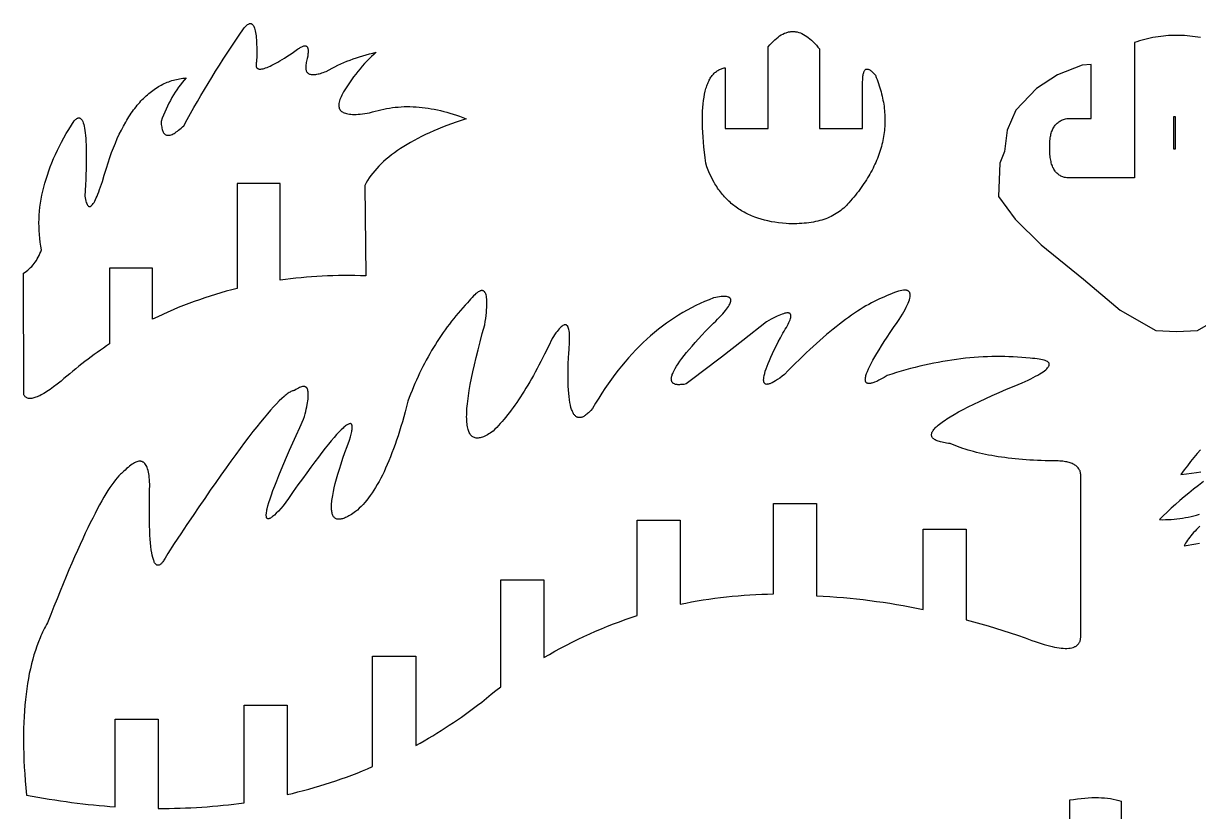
# Model space of a CAD drawing. Extents: x 0.3 to 47.7, y 0.3 to 6.
# Drawn here: x 0.287 to 3.728, y 3.074 to 5.382 of the extents above; entities that cross this region are included whole.
import ezdxf

# ---------------------------------------------------------------- set-up
doc = ezdxf.new("R2010")
doc.units = 0
doc.header["$MEASUREMENT"] = 0
doc.layers.get('0').update_dxf_attribs({"linetype": 'CONTINUOUS'})
doc.layers.add('NUMBERS', color=1, linetype='CONTINUOUS')

msp = doc.modelspace()

# ---------------------------------------------------------------- linework, layer by layer
for points in [[(0.3974, 4.3344), (0.3862, 4.3256), (0.3756, 4.3175), (0.3655, 4.3104), (0.3607, 4.3071), (0.356, 4.304), (0.3515, 4.3012), (0.3472, 4.2986), (0.343, 4.2961), (0.3389, 4.2939), (0.335, 4.2919), (0.3312, 4.2902), (0.3276, 4.2886), (0.3241, 4.2872), (0.3208, 4.2861), (0.3177, 4.2851), (0.3146, 4.2844), (0.3118, 4.2839), (0.309, 4.2836), (0.3064, 4.2835), (0.304, 4.2836), (0.3017, 4.2839), (0.2996, 4.2845), (0.2976, 4.2852), (0.2958, 4.2862), (0.2941, 4.2874), (0.2926, 4.2888), (0.2912, 4.2904), (0.2899, 4.2922), (0.2888, 4.2942), (0.2875, 4.6509), (0.292, 4.6537), (0.2963, 4.6567), (0.3005, 4.6599), (0.3045, 4.6633), (0.3084, 4.6669), (0.312, 4.6707), (0.3156, 4.6747), (0.3189, 4.6788), (0.3221, 4.6832), (0.3251, 4.6877), (0.328, 4.6925), (0.3307, 4.6974), (0.3332, 4.7025), (0.3356, 4.7079), (0.3378, 4.7134), (0.3399, 4.719), (0.3379, 4.7302), (0.3362, 4.7414), (0.3349, 4.7527), (0.3339, 4.764), (0.3332, 4.7753), (0.3329, 4.7867), (0.3328, 4.7981), (0.3331, 4.8095), (0.3337, 4.821), (0.3346, 4.8326), (0.3358, 4.8441), (0.3374, 4.8557), (0.3393, 4.8674), (0.3415, 4.8791), (0.344, 4.8908), (0.3468, 4.9026), (0.35, 4.9144), (0.3535, 4.9263), (0.3573, 4.9382), (0.3614, 4.9502), (0.3658, 4.9621), (0.3706, 4.9742), (0.3757, 4.9862), (0.3811, 4.9983), (0.3868, 5.0105), (0.3929, 5.0227), (0.3992, 5.0349), (0.4059, 5.0472), (0.4129, 5.0595), (0.4202, 5.0719), (0.4279, 5.0843), (0.4358, 5.0967), (0.4387, 5.0998), (0.4401, 5.101), (0.4415, 5.1022), (0.4428, 5.1032), (0.4441, 5.104), (0.4454, 5.1046), (0.4466, 5.1051), (0.4478, 5.1054), (0.449, 5.1056), (0.4502, 5.1056), (0.4513, 5.1055), (0.4524, 5.1051), (0.4534, 5.1047), (0.4545, 5.104), (0.4555, 5.1032), (0.4564, 5.1023), (0.4574, 5.1012), (0.4583, 5.0999), (0.4591, 5.0985), (0.46, 5.0969), (0.4608, 5.0951), (0.4623, 5.0911), (0.4638, 5.0865), (0.465, 5.0812), (0.4662, 5.0753), (0.4672, 5.0687), (0.4682, 5.0615), (0.469, 5.0537), (0.4696, 5.0452), (0.4702, 5.036), (0.4706, 5.0263), (0.4709, 5.0159), (0.4711, 5.0048), (0.4712, 4.9931), (0.4711, 4.9808), (0.4709, 4.9678), (0.4706, 4.9542), (0.4702, 4.9399), (0.4696, 4.925), (0.469, 4.9094), (0.4672, 4.8764), (0.4682, 4.871), (0.4691, 4.8662), (0.4702, 4.8618), (0.4713, 4.858), (0.4725, 4.8547), (0.4737, 4.8519), (0.475, 4.8496), (0.4757, 4.8486), (0.4764, 4.8478), (0.4771, 4.8471), (0.4779, 4.8465), (0.4786, 4.8461), (0.4794, 4.8457), (0.4802, 4.8456), (0.481, 4.8455), (0.4818, 4.8456), (0.4826, 4.8458), (0.4835, 4.8461), (0.4844, 4.8465), (0.4852, 4.8471), (0.4861, 4.8478), (0.488, 4.8496), (0.4899, 4.8519), (0.4919, 4.8548), (0.494, 4.8581), (0.4961, 4.8619), (0.4983, 4.8663), (0.5006, 4.8712), (0.5029, 4.8766), (0.5054, 4.8825), (0.5078, 4.8889), (0.5104, 4.8958), (0.513, 4.9032), (0.5157, 4.9112), (0.5184, 4.9196), (0.5241, 4.9381), (0.5301, 4.9586), (0.5351, 4.9741), (0.5402, 4.9892), (0.5455, 5.0038), (0.5509, 5.018), (0.5565, 5.0316), (0.5622, 5.0448), (0.5681, 5.0576), (0.5742, 5.0698), (0.5803, 5.0816), (0.5867, 5.0929), (0.5899, 5.0984), (0.5932, 5.1037), (0.5964, 5.109), (0.5998, 5.1141), (0.6032, 5.1191), (0.6066, 5.124), (0.61, 5.1288), (0.6135, 5.1334), (0.617, 5.138), (0.6206, 5.1424), (0.6242, 5.1467), (0.6278, 5.1509), (0.6315, 5.155), (0.6352, 5.1589), (0.6389, 5.1627), (0.6427, 5.1664), (0.6466, 5.17), (0.6504, 5.1735), (0.6543, 5.1769), (0.6582, 5.1801), (0.6622, 5.1832), (0.6662, 5.1862), (0.6703, 5.1891), (0.6744, 5.1919), (0.6785, 5.1946), (0.6826, 5.1971), (0.6868, 5.1995), (0.6911, 5.2018), (0.6954, 5.204), (0.6997, 5.2061), (0.704, 5.208), (0.7084, 5.2098), (0.7128, 5.2115), (0.7173, 5.2131), (0.7218, 5.2146), (0.7263, 5.216), (0.7309, 5.2172), (0.7355, 5.2183), (0.7401, 5.2193), (0.7448, 5.2202), (0.7495, 5.221), (0.7543, 5.2216), (0.7591, 5.2222), (0.7639, 5.2226), (0.7581, 5.216), (0.7525, 5.2093), (0.747, 5.2024), (0.7417, 5.1952), (0.7365, 5.1879), (0.7315, 5.1804), (0.7267, 5.1728), (0.722, 5.1649), (0.7175, 5.1568), (0.7132, 5.1485), (0.709, 5.1401), (0.705, 5.1314), (0.7012, 5.1226), (0.6975, 5.1136), (0.694, 5.1044), (0.6906, 5.0949), (0.6908, 5.0904), (0.6911, 5.0862), (0.6915, 5.0822), (0.6921, 5.0785), (0.6927, 5.0751), (0.6935, 5.0719), (0.6944, 5.069), (0.6954, 5.0663), (0.6966, 5.0639), (0.6979, 5.0618), (0.6993, 5.06), (0.7008, 5.0584), (0.7024, 5.0571), (0.7042, 5.056), (0.7061, 5.0552), (0.7081, 5.0547), (0.7102, 5.0545), (0.7125, 5.0545), (0.7149, 5.0548), (0.7174, 5.0553), (0.72, 5.0561), (0.7227, 5.0572), (0.7256, 5.0586), (0.7286, 5.0602), (0.7317, 5.0621), (0.7349, 5.0642), (0.7383, 5.0666), (0.7418, 5.0693), (0.7454, 5.0723), (0.7491, 5.0755), (0.753, 5.079), (0.757, 5.0827), (0.7666, 5.1004), (0.7765, 5.1181), (0.7865, 5.1358), (0.7967, 5.1535), (0.807, 5.1712), (0.8175, 5.1889), (0.8282, 5.2066), (0.839, 5.2243), (0.85, 5.242), (0.8611, 5.2597), (0.8724, 5.2774), (0.8839, 5.2951), (0.8956, 5.3128), (0.9074, 5.3305), (0.9193, 5.3482), (0.9315, 5.3659), (0.9341, 5.3694), (0.9367, 5.3724), (0.9392, 5.375), (0.9416, 5.3772), (0.9439, 5.379), (0.9461, 5.3804), (0.9482, 5.3813), (0.9492, 5.3817), (0.9502, 5.3819), (0.9512, 5.382), (0.9521, 5.382), (0.9531, 5.3819), (0.954, 5.3817), (0.9548, 5.3814), (0.9557, 5.381), (0.9565, 5.3805), (0.9573, 5.3799), (0.9589, 5.3783), (0.9603, 5.3763), (0.9616, 5.374), (0.9629, 5.3712), (0.964, 5.368), (0.9651, 5.3643), (0.9661, 5.3603), (0.9669, 5.3558), (0.9677, 5.3509), (0.9684, 5.3456), (0.9689, 5.3399), (0.9694, 5.3338), (0.9698, 5.3273), (0.9701, 5.3203), (0.9703, 5.3129), (0.9704, 5.3051), (0.9704, 5.2969), (0.9703, 5.2883), (0.9699, 5.2698), (0.9691, 5.2664), (0.9686, 5.2633), (0.9684, 5.2604), (0.9685, 5.2579), (0.9689, 5.2557), (0.9692, 5.2547), (0.9696, 5.2538), (0.97, 5.2529), (0.9706, 5.2521), (0.9712, 5.2514), (0.9718, 5.2508), (0.9726, 5.2502), (0.9734, 5.2497), (0.9743, 5.2493), (0.9753, 5.2489), (0.9774, 5.2485), (0.9798, 5.2483), (0.9826, 5.2484), (0.9856, 5.2488), (0.9889, 5.2495), (0.9926, 5.2505), (0.9965, 5.2518), (1.0007, 5.2534), (1.0052, 5.2553), (1.01, 5.2575), (1.015, 5.26), (1.0204, 5.2627), (1.0261, 5.2658), (1.032, 5.2691), (1.0383, 5.2728), (1.0448, 5.2767), (1.0517, 5.2809), (1.0588, 5.2855), (1.074, 5.2954), (1.0903, 5.3065), (1.0929, 5.3084), (1.0954, 5.31), (1.0978, 5.3115), (1.1, 5.3128), (1.1022, 5.3139), (1.1042, 5.3148), (1.1062, 5.3156), (1.108, 5.3161), (1.1096, 5.3164), (1.1112, 5.3166), (1.1127, 5.3166), (1.114, 5.3163), (1.1152, 5.3159), (1.1163, 5.3153), (1.1173, 5.3145), (1.1182, 5.3135), (1.119, 5.3123), (1.1196, 5.3109), (1.1201, 5.3093), (1.1206, 5.3076), (1.1208, 5.3056), (1.121, 5.3035), (1.1211, 5.3011), (1.121, 5.2986), (1.1209, 5.2959), (1.1206, 5.293), (1.1197, 5.2866), (1.1183, 5.2794), (1.1165, 5.2715), (1.1156, 5.2679), (1.115, 5.2645), (1.1145, 5.2613), (1.1141, 5.2582), (1.114, 5.2554), (1.114, 5.2526), (1.1142, 5.2501), (1.1145, 5.2477), (1.115, 5.2455), (1.1157, 5.2435), (1.1166, 5.2416), (1.1176, 5.2399), (1.1188, 5.2384), (1.1202, 5.237), (1.1217, 5.2358), (1.1234, 5.2348), (1.1253, 5.234), (1.1274, 5.2333), (1.1296, 5.2328), (1.132, 5.2325), (1.1346, 5.2323), (1.1373, 5.2323), (1.1402, 5.2325), (1.1433, 5.2328), (1.1465, 5.2334), (1.15, 5.2341), (1.1536, 5.2349), (1.1573, 5.236), (1.1612, 5.2372), (1.1653, 5.2385), (1.1696, 5.2401), (1.1741, 5.2418), (1.1824, 5.2465), (1.1909, 5.2511), (1.1994, 5.2555), (1.2081, 5.2597), (1.2169, 5.2638), (1.2258, 5.2677), (1.2348, 5.2714), (1.2439, 5.275), (1.2531, 5.2784), (1.2624, 5.2817), (1.2718, 5.2848), (1.2814, 5.2877), (1.291, 5.2905), (1.3008, 5.293), (1.3107, 5.2955), (1.3207, 5.2977), (1.3135, 5.2915), (1.3065, 5.2851), (1.2995, 5.2784), (1.2927, 5.2715), (1.286, 5.2644), (1.2794, 5.2571), (1.2729, 5.2496), (1.2665, 5.2418), (1.2603, 5.2338), (1.2541, 5.2256), (1.2481, 5.2172), (1.2421, 5.2086), (1.2363, 5.1997), (1.2306, 5.1907), (1.2249, 5.1814), (1.2194, 5.1719), (1.2173, 5.1674), (1.2154, 5.1632), (1.2138, 5.1592), (1.2126, 5.1553), (1.2116, 5.1516), (1.2109, 5.1481), (1.2106, 5.1447), (1.2106, 5.1416), (1.2108, 5.1386), (1.2114, 5.1358), (1.2123, 5.1332), (1.2134, 5.1308), (1.2149, 5.1286), (1.2167, 5.1265), (1.2188, 5.1246), (1.2212, 5.1229), (1.2239, 5.1214), (1.2269, 5.1201), (1.2302, 5.1189), (1.2338, 5.1179), (1.2377, 5.1171), (1.2419, 5.1165), (1.2465, 5.1161), (1.2513, 5.1158), (1.2564, 5.1158), (1.2619, 5.1159), (1.2676, 5.1162), (1.2737, 5.1167), (1.28, 5.1173), (1.2867, 5.1182), (1.2936, 5.1192), (1.3009, 5.1204), (1.3091, 5.123), (1.3173, 5.1254), (1.3256, 5.1276), (1.3339, 5.1296), (1.3423, 5.1314), (1.3507, 5.133), (1.3591, 5.1344), (1.3676, 5.1356), (1.3761, 5.1366), (1.3846, 5.1374), (1.3932, 5.138), (1.4019, 5.1384), (1.4106, 5.1385), (1.4193, 5.1385), (1.4281, 5.1382), (1.4369, 5.1378), (1.4457, 5.1372), (1.4546, 5.1363), (1.4635, 5.1353), (1.4725, 5.134), (1.4815, 5.1325), (1.4905, 5.1309), (1.4996, 5.129), (1.5088, 5.1269), (1.5179, 5.1246), (1.5272, 5.1221), (1.5364, 5.1195), (1.5457, 5.1166), (1.555, 5.1135), (1.5644, 5.1102), (1.5738, 5.1067), (1.5833, 5.1029), (1.5688, 5.0981), (1.5546, 5.0932), (1.5407, 5.0882), (1.5272, 5.0831), (1.514, 5.078), (1.5012, 5.0727), (1.4887, 5.0674), (1.4765, 5.062), (1.4647, 5.0565), (1.4532, 5.0509), (1.4421, 5.0453), (1.4313, 5.0395), (1.4209, 5.0337), (1.4107, 5.0278), (1.401, 5.0219), (1.3915, 5.0158), (1.3824, 5.0097), (1.3737, 5.0034), (1.3653, 4.9971), (1.3572, 4.9907), (1.3495, 4.9843), (1.3421, 4.9777), (1.3351, 4.9711), (1.3284, 4.9644), (1.322, 4.9576), (1.316, 4.9507), (1.3103, 4.9438), (1.3049, 4.9367), (1.2999, 4.9296), (1.2953, 4.9224), (1.2909, 4.9151), (1.287, 4.9077), (1.2904, 4.6428), (1.274, 4.6433), (1.2577, 4.6435), (1.2415, 4.6436), (1.2254, 4.6436), (1.2095, 4.6434), (1.1937, 4.643), (1.1779, 4.6425), (1.1623, 4.6418), (1.1467, 4.6409), (1.1312, 4.6399), (1.1158, 4.6387), (1.1004, 4.6373), (1.0851, 4.6357), (1.0698, 4.634), (1.0545, 4.6321), (1.0392, 4.63), (1.0392, 4.9138), (0.9132, 4.9138), (0.9132, 4.606), (0.8973, 4.6019), (0.8814, 4.5976), (0.8655, 4.5931), (0.8496, 4.5884), (0.8338, 4.5835), (0.8181, 4.5784), (0.8024, 4.573), (0.7868, 4.5675), (0.7712, 4.5617), (0.7558, 4.5558), (0.7405, 4.5497), (0.7253, 4.5433), (0.7102, 4.5368), (0.6952, 4.5301), (0.6804, 4.5232), (0.6657, 4.5161), (0.6657, 4.6655), (0.5397, 4.6655), (0.5397, 4.4437), (0.5308, 4.4377), (0.5218, 4.4315), (0.5127, 4.4252), (0.5037, 4.4188), (0.4946, 4.4122), (0.4855, 4.4055), (0.4764, 4.3987), (0.4674, 4.3919), (0.4583, 4.3849), (0.4494, 4.3779), (0.4405, 4.3707), (0.4317, 4.3636), (0.4229, 4.3563), (0.4143, 4.3491), (0.4058, 4.3418)], [(2.6188, 5.3073), (2.6188, 5.0746), (2.7448, 5.0746), (2.7448, 5.2102), (2.745, 5.2179), (2.7454, 5.2248), (2.7457, 5.2279), (2.7462, 5.2308), (2.7466, 5.2335), (2.7472, 5.2359), (2.7478, 5.2382), (2.7485, 5.2402), (2.7493, 5.242), (2.7501, 5.2436), (2.751, 5.245), (2.752, 5.2461), (2.7531, 5.2471), (2.7542, 5.2478), (2.7554, 5.2483), (2.7567, 5.2486), (2.758, 5.2487), (2.7594, 5.2486), (2.7609, 5.2483), (2.7625, 5.2477), (2.7641, 5.2469), (2.7658, 5.246), (2.7676, 5.2448), (2.7695, 5.2433), (2.7714, 5.2417), (2.7734, 5.2399), (2.7755, 5.2378), (2.7776, 5.2355), (2.7821, 5.2303), (2.7846, 5.2242), (2.787, 5.2181), (2.7893, 5.212), (2.7914, 5.2059), (2.7935, 5.1998), (2.7954, 5.1937), (2.7972, 5.1876), (2.7989, 5.1816), (2.8005, 5.1755), (2.8019, 5.1695), (2.8032, 5.1634), (2.8044, 5.1574), (2.8055, 5.1514), (2.8065, 5.1454), (2.8074, 5.1394), (2.8081, 5.1334), (2.8087, 5.1274), (2.8092, 5.1215), (2.8096, 5.1155), (2.8099, 5.1096), (2.81, 5.1036), (2.81, 5.0977), (2.8099, 5.0918), (2.8097, 5.0859), (2.8094, 5.0799), (2.8089, 5.0741), (2.8084, 5.0682), (2.8077, 5.0623), (2.8069, 5.0564), (2.806, 5.0506), (2.8049, 5.0447), (2.8038, 5.0389), (2.8025, 5.0331), (2.8011, 5.0272), (2.7996, 5.0214), (2.798, 5.0156), (2.7962, 5.0098), (2.7944, 5.0041), (2.7924, 4.9983), (2.7903, 4.9925), (2.788, 4.9868), (2.7857, 4.981), (2.7833, 4.9753), (2.7807, 4.9696), (2.778, 4.9639), (2.7752, 4.9582), (2.7722, 4.9525), (2.7692, 4.9468), (2.766, 4.9411), (2.7627, 4.9354), (2.7593, 4.9298), (2.7558, 4.9241), (2.7522, 4.9185), (2.7484, 4.9129), (2.7445, 4.9072), (2.7405, 4.9016), (2.7364, 4.896), (2.7322, 4.8904), (2.7278, 4.8848), (2.7234, 4.8793), (2.7188, 4.8737), (2.7141, 4.8682), (2.7092, 4.8626), (2.7043, 4.8571), (2.7008, 4.8529), (2.6971, 4.8489), (2.6934, 4.8451), (2.6894, 4.8414), (2.6853, 4.8378), (2.6811, 4.8344), (2.6767, 4.8311), (2.6722, 4.828), (2.6676, 4.825), (2.6628, 4.8222), (2.6579, 4.8195), (2.6528, 4.8169), (2.6475, 4.8145), (2.6422, 4.8122), (2.6367, 4.8101), (2.631, 4.8081), (2.6252, 4.8063), (2.6193, 4.8046), (2.6132, 4.803), (2.607, 4.8016), (2.6006, 4.8003), (2.5941, 4.7992), (2.5874, 4.7982), (2.5806, 4.7974), (2.5737, 4.7967), (2.5666, 4.7962), (2.5593, 4.7958), (2.552, 4.7955), (2.5445, 4.7954), (2.5368, 4.7954), (2.529, 4.7956), (2.5211, 4.7959), (2.5098, 4.7968), (2.4988, 4.7981), (2.488, 4.7997), (2.4775, 4.8015), (2.4672, 4.8036), (2.4572, 4.8061), (2.4474, 4.8088), (2.4379, 4.8118), (2.4287, 4.8151), (2.4242, 4.8169), (2.4197, 4.8188), (2.4153, 4.8207), (2.4109, 4.8227), (2.4067, 4.8247), (2.4024, 4.8269), (2.3983, 4.8291), (2.3942, 4.8313), (2.3902, 4.8337), (2.3862, 4.8361), (2.3823, 4.8386), (2.3785, 4.8412), (2.3747, 4.8439), (2.371, 4.8466), (2.3673, 4.8494), (2.3637, 4.8522), (2.3602, 4.8552), (2.3568, 4.8582), (2.3534, 4.8613), (2.35, 4.8645), (2.3468, 4.8677), (2.3435, 4.871), (2.3404, 4.8744), (2.3373, 4.8778), (2.3343, 4.8814), (2.3313, 4.885), (2.3284, 4.8886), (2.3256, 4.8924), (2.3229, 4.8962), (2.3201, 4.9001), (2.3175, 4.9041), (2.3149, 4.9081), (2.3124, 4.9123), (2.31, 4.9164), (2.3052, 4.925), (2.3008, 4.9339), (2.2966, 4.9431), (2.2926, 4.9526), (2.2889, 4.9624), (2.2855, 4.9725), (2.2834, 4.9888), (2.2816, 5.0047), (2.28, 5.0201), (2.2786, 5.035), (2.2775, 5.0494), (2.2767, 5.0633), (2.2761, 5.0767), (2.2758, 5.0896), (2.2757, 5.102), (2.2758, 5.114), (2.2762, 5.1254), (2.2769, 5.1364), (2.2778, 5.1468), (2.2789, 5.1568), (2.2803, 5.1663), (2.282, 5.1753), (2.2839, 5.1838), (2.2849, 5.1878), (2.286, 5.1918), (2.2872, 5.1956), (2.2884, 5.1993), (2.2897, 5.2028), (2.291, 5.2063), (2.2924, 5.2096), (2.2939, 5.2128), (2.2954, 5.2159), (2.297, 5.2189), (2.2987, 5.2217), (2.3004, 5.2244), (2.3022, 5.227), (2.304, 5.2295), (2.3059, 5.2318), (2.3079, 5.234), (2.3099, 5.2361), (2.312, 5.2381), (2.3142, 5.2399), (2.3164, 5.2417), (2.3187, 5.2433), (2.321, 5.2448), (2.3234, 5.2461), (2.3259, 5.2473), (2.3284, 5.2485), (2.331, 5.2495), (2.3337, 5.2503), (2.3364, 5.2511), (2.3391, 5.2517), (2.342, 5.2522), (2.342, 5.0746), (2.468, 5.0746), (2.468, 5.3134), (2.4729, 5.3192), (2.4778, 5.3246), (2.4826, 5.3296), (2.4875, 5.3342), (2.4923, 5.3384), (2.4971, 5.3421), (2.5018, 5.3455), (2.5065, 5.3485), (2.5113, 5.3511), (2.516, 5.3533), (2.5206, 5.3551), (2.523, 5.3559), (2.5253, 5.3565), (2.5276, 5.3571), (2.53, 5.3576), (2.5323, 5.358), (2.5346, 5.3582), (2.5369, 5.3584), (2.5393, 5.3585), (2.5416, 5.3585), (2.5439, 5.3584), (2.5462, 5.3582), (2.5485, 5.3579), (2.5508, 5.3576), (2.5532, 5.3571), (2.5578, 5.3559), (2.5624, 5.3543), (2.567, 5.3523), (2.5717, 5.35), (2.5763, 5.3473), (2.581, 5.3443), (2.5857, 5.3409), (2.5903, 5.3371), (2.595, 5.333), (2.5998, 5.3286), (2.6045, 5.3238), (2.6092, 5.3186), (2.614, 5.3131)], [(0.2962, 3.1221), (0.3128, 3.119), (0.3295, 3.116), (0.3461, 3.1131), (0.3627, 3.1104), (0.3792, 3.1078), (0.3956, 3.1053), (0.412, 3.1029), (0.4283, 3.1007), (0.4446, 3.0986), (0.4608, 3.0967), (0.4769, 3.0948), (0.4928, 3.0931), (0.5088, 3.0916), (0.5246, 3.0901), (0.5403, 3.0888), (0.5558, 3.0876), (0.5559, 3.3446), (0.6818, 3.3446), (0.6818, 3.0828), (0.6978, 3.0828), (0.7138, 3.083), (0.7298, 3.0833), (0.7458, 3.0837), (0.7619, 3.0843), (0.7779, 3.085), (0.7938, 3.0858), (0.8097, 3.0868), (0.8255, 3.0879), (0.8413, 3.0892), (0.857, 3.0906), (0.8726, 3.0921), (0.888, 3.0938), (0.9033, 3.0957), (0.9185, 3.0976), (0.9335, 3.0997), (0.9335, 3.3851), (1.0595, 3.3851), (1.0595, 3.1233), (1.0754, 3.1271), (1.0913, 3.1311), (1.1072, 3.1353), (1.1231, 3.1396), (1.1391, 3.1442), (1.155, 3.1489), (1.1709, 3.1538), (1.1867, 3.1588), (1.2025, 3.164), (1.2182, 3.1694), (1.2338, 3.175), (1.2493, 3.1807), (1.2646, 3.1866), (1.2799, 3.1927), (1.295, 3.1989), (1.3099, 3.2053), (1.3099, 3.529), (1.4359, 3.529), (1.4359, 3.2671), (1.4486, 3.2742), (1.4612, 3.2813), (1.4736, 3.2885), (1.486, 3.2959), (1.4982, 3.3033), (1.5103, 3.3109), (1.5224, 3.3186), (1.5344, 3.3264), (1.5463, 3.3343), (1.5582, 3.3424), (1.5701, 3.3506), (1.5819, 3.359), (1.5937, 3.3676), (1.6056, 3.3763), (1.6174, 3.3852), (1.6293, 3.3943), (1.6435, 3.4061), (1.6572, 3.4173), (1.6709, 3.4282), (1.6851, 3.4392), (1.6851, 3.7528), (1.8111, 3.7528), (1.8111, 3.5248), (1.8274, 3.5342), (1.8438, 3.5435), (1.8605, 3.5525), (1.8773, 3.5613), (1.8942, 3.5699), (1.9113, 3.5783), (1.9284, 3.5864), (1.9456, 3.5943), (1.9629, 3.6019), (1.9803, 3.6093), (1.9976, 3.6165), (2.015, 3.6233), (2.0324, 3.6299), (2.0497, 3.6362), (2.0669, 3.6422), (2.0841, 3.6479), (2.0841, 3.9269), (2.2101, 3.9269), (2.2101, 3.681), (2.2269, 3.6845), (2.2438, 3.6877), (2.2607, 3.6907), (2.2777, 3.6935), (2.2947, 3.696), (2.3118, 3.6984), (2.3289, 3.7005), (2.346, 3.7024), (2.3632, 3.7042), (2.3804, 3.7057), (2.3976, 3.7071), (2.4148, 3.7083), (2.4321, 3.7093), (2.4493, 3.7102), (2.4665, 3.7109), (2.4838, 3.7115), (2.4838, 3.9758), (2.6098, 3.9758), (2.6098, 3.7054), (2.6295, 3.7045), (2.6492, 3.7033), (2.6688, 3.702), (2.6883, 3.7004), (2.7078, 3.6986), (2.7272, 3.6966), (2.7466, 3.6945), (2.766, 3.6921), (2.7854, 3.6895), (2.8048, 3.6867), (2.8242, 3.6837), (2.8437, 3.6806), (2.8631, 3.6772), (2.8826, 3.6737), (2.9022, 3.6699), (2.9218, 3.666), (2.9218, 3.9007), (3.0478, 3.9007), (3.0478, 3.6354), (3.0692, 3.6296), (3.0906, 3.6235), (3.112, 3.6173), (3.1335, 3.6108), (3.1551, 3.6041), (3.1768, 3.5972), (3.1986, 3.5901), (3.2207, 3.5827), (3.2307, 3.5788), (3.2405, 3.5751), (3.2499, 3.5718), (3.259, 3.5686), (3.2678, 3.5658), (3.2762, 3.5632), (3.2844, 3.5609), (3.2922, 3.5588), (3.2997, 3.557), (3.3069, 3.5555), (3.3137, 3.5542), (3.3203, 3.5532), (3.3265, 3.5525), (3.3324, 3.552), (3.338, 3.5518), (3.3432, 3.5518), (3.3482, 3.5521), (3.3528, 3.5527), (3.3571, 3.5535), (3.361, 3.5546), (3.3647, 3.556), (3.3664, 3.5568), (3.368, 3.5576), (3.3696, 3.5585), (3.371, 3.5595), (3.3724, 3.5606), (3.3737, 3.5617), (3.375, 3.5628), (3.3761, 3.5641), (3.3772, 3.5654), (3.3782, 3.5668), (3.3791, 3.5682), (3.3799, 3.5697), (3.3806, 3.5713), (3.3813, 3.5729), (3.3819, 3.5746), (3.3824, 3.5764), (3.3828, 3.5782), (3.3832, 3.5801), (3.3836, 3.5841), (3.3837, 3.5884), (3.3837, 4.0555), (3.3837, 4.0584), (3.3836, 4.0612), (3.3832, 4.0639), (3.3827, 4.0665), (3.3821, 4.069), (3.3813, 4.0714), (3.3803, 4.0737), (3.3791, 4.0759), (3.3778, 4.0781), (3.3764, 4.0801), (3.3747, 4.082), (3.3729, 4.0839), (3.371, 4.0856), (3.3689, 4.0873), (3.3666, 4.0888), (3.3642, 4.0903), (3.3616, 4.0917), (3.3588, 4.0929), (3.3559, 4.0941), (3.3528, 4.0952), (3.3495, 4.0962), (3.3461, 4.0971), (3.3425, 4.0979), (3.3388, 4.0986), (3.3349, 4.0992), (3.3308, 4.0997), (3.3266, 4.1001), (3.3222, 4.1005), (3.3177, 4.1007), (3.313, 4.1008), (3.3081, 4.1009), (3.3031, 4.1008), (3.2912, 4.101), (3.2795, 4.1013), (3.268, 4.1017), (3.2566, 4.1022), (3.2453, 4.1027), (3.2342, 4.1034), (3.2233, 4.1041), (3.2126, 4.1049), (3.2019, 4.1059), (3.1915, 4.1069), (3.1812, 4.108), (3.171, 4.1092), (3.1611, 4.1104), (3.1512, 4.1118), (3.1416, 4.1132), (3.1321, 4.1148), (3.1227, 4.1164), (3.1135, 4.1181), (3.1045, 4.1199), (3.0956, 4.1218), (3.0868, 4.1238), (3.0783, 4.1259), (3.0699, 4.128), (3.0616, 4.1303), (3.0535, 4.1326), (3.0455, 4.1351), (3.0378, 4.1376), (3.0301, 4.1402), (3.0226, 4.1429), (3.0153, 4.1457), (3.0082, 4.1485), (3.0012, 4.1515), (2.9958, 4.1521), (2.9908, 4.1528), (2.986, 4.1536), (2.9814, 4.1544), (2.9772, 4.1554), (2.9732, 4.1563), (2.9695, 4.1574), (2.9661, 4.1585), (2.963, 4.1597), (2.9601, 4.1609), (2.9575, 4.1622), (2.9552, 4.1636), (2.9531, 4.1651), (2.9513, 4.1666), (2.9498, 4.1682), (2.9486, 4.1699), (2.9476, 4.1716), (2.947, 4.1734), (2.9466, 4.1752), (2.9464, 4.1772), (2.9466, 4.1792), (2.947, 4.1813), (2.9477, 4.1834), (2.9487, 4.1856), (2.9499, 4.1879), (2.9514, 4.1902), (2.9532, 4.1926), (2.9553, 4.1951), (2.9576, 4.1976), (2.9602, 4.2003), (2.9631, 4.2029), (2.9663, 4.2057), (2.9697, 4.2085), (2.9734, 4.2114), (2.9774, 4.2144), (2.9817, 4.2174), (2.9862, 4.2205), (2.991, 4.2236), (3.0014, 4.2302), (3.013, 4.237), (3.0256, 4.2441), (3.0393, 4.2514), (3.0542, 4.259), (3.0701, 4.2669), (3.0871, 4.2751), (3.1053, 4.2835), (3.1245, 4.2922), (3.1448, 4.3012), (3.1662, 4.3105), (3.1887, 4.32), (3.2123, 4.3298), (3.2212, 4.3339), (3.2295, 4.3378), (3.2373, 4.3416), (3.2446, 4.3453), (3.2513, 4.3489), (3.2575, 4.3523), (3.2632, 4.3557), (3.2684, 4.3589), (3.273, 4.362), (3.2772, 4.365), (3.2808, 4.3679), (3.2838, 4.3706), (3.2864, 4.3733), (3.2884, 4.3758), (3.2892, 4.377), (3.2899, 4.3782), (3.2904, 4.3794), (3.2909, 4.3805), (3.2912, 4.3816), (3.2913, 4.3827), (3.2913, 4.3838), (3.2912, 4.3848), (3.291, 4.3858), (3.2906, 4.3867), (3.2901, 4.3877), (3.2895, 4.3886), (3.2887, 4.3894), (3.2878, 4.3903), (3.2868, 4.3911), (3.2857, 4.3919), (3.283, 4.3934), (3.2797, 4.3947), (3.276, 4.396), (3.2717, 4.3971), (3.2669, 4.3981), (3.2616, 4.399), (3.2557, 4.3998), (3.2493, 4.4005), (3.2424, 4.4011), (3.235, 4.4015), (3.2228, 4.4028), (3.2105, 4.4039), (3.1981, 4.4048), (3.1857, 4.4055), (3.1733, 4.406), (3.1607, 4.4064), (3.1482, 4.4066), (3.1355, 4.4065), (3.1229, 4.4063), (3.1101, 4.406), (3.0973, 4.4054), (3.0845, 4.4046), (3.0716, 4.4037), (3.0586, 4.4026), (3.0456, 4.4013), (3.0326, 4.3998), (3.0195, 4.3981), (3.0063, 4.3962), (2.9931, 4.3942), (2.9798, 4.392), (2.9664, 4.3895), (2.9531, 4.3869), (2.9396, 4.3842), (2.9261, 4.3812), (2.9126, 4.378), (2.899, 4.3747), (2.8853, 4.3712), (2.8716, 4.3675), (2.8578, 4.3636), (2.844, 4.3595), (2.8301, 4.3552), (2.8162, 4.3508), (2.8077, 4.3456), (2.7998, 4.3411), (2.7926, 4.3372), (2.7859, 4.3339), (2.7799, 4.3313), (2.7771, 4.3303), (2.7744, 4.3294), (2.7719, 4.3286), (2.7696, 4.3281), (2.7674, 4.3277), (2.7653, 4.3274), (2.7635, 4.3273), (2.7617, 4.3274), (2.7601, 4.3277), (2.7587, 4.3281), (2.7574, 4.3286), (2.7563, 4.3294), (2.7553, 4.3302), (2.7545, 4.3313), (2.7538, 4.3325), (2.7533, 4.3339), (2.7529, 4.3354), (2.7527, 4.3371), (2.7526, 4.339), (2.7527, 4.341), (2.753, 4.3432), (2.7533, 4.3456), (2.7539, 4.3481), (2.7546, 4.3507), (2.7554, 4.3536), (2.7564, 4.3566), (2.7589, 4.3631), (2.7619, 4.3702), (2.7656, 4.378), (2.7698, 4.3864), (2.7747, 4.3955), (2.7802, 4.4052), (2.7863, 4.4156), (2.793, 4.4266), (2.8003, 4.4383), (2.8082, 4.4506), (2.8167, 4.4636), (2.8258, 4.4772), (2.8355, 4.4915), (2.8458, 4.5064), (2.8514, 4.5148), (2.8564, 4.5228), (2.8611, 4.5304), (2.8653, 4.5376), (2.8691, 4.5444), (2.8725, 4.5509), (2.8754, 4.5569), (2.8779, 4.5626), (2.88, 4.5678), (2.8816, 4.5727), (2.8829, 4.5772), (2.8836, 4.5813), (2.8839, 4.5832), (2.884, 4.585), (2.884, 4.5867), (2.8839, 4.5883), (2.8837, 4.5899), (2.8834, 4.5913), (2.883, 4.5926), (2.8825, 4.5938), (2.8819, 4.595), (2.8811, 4.596), (2.8803, 4.5969), (2.8793, 4.5977), (2.8783, 4.5985), (2.8771, 4.5991), (2.8759, 4.5997), (2.8745, 4.6001), (2.873, 4.6005), (2.8714, 4.6007), (2.8697, 4.6009), (2.8679, 4.6009), (2.866, 4.6009), (2.864, 4.6007), (2.8596, 4.6002), (2.8548, 4.5992), (2.8496, 4.5979), (2.8439, 4.5961), (2.8378, 4.594), (2.8313, 4.5915), (2.8244, 4.5886), (2.817, 4.5853), (2.8092, 4.5816), (2.8017, 4.5785), (2.7941, 4.5752), (2.7865, 4.5716), (2.7787, 4.5677), (2.7707, 4.5636), (2.7627, 4.5592), (2.7546, 4.5546), (2.7464, 4.5497), (2.738, 4.5445), (2.7296, 4.5391), (2.721, 4.5334), (2.7123, 4.5275), (2.7036, 4.5213), (2.6947, 4.5149), (2.6857, 4.5081), (2.6766, 4.5012), (2.6673, 4.4939), (2.658, 4.4864), (2.6486, 4.4787), (2.639, 4.4707), (2.6294, 4.4624), (2.6196, 4.4539), (2.6098, 4.4451), (2.5998, 4.436), (2.5897, 4.4267), (2.5795, 4.4172), (2.5692, 4.4073), (2.5588, 4.3973), (2.5482, 4.3869), (2.5376, 4.3763), (2.5269, 4.3654), (2.516, 4.3543), (2.5088, 4.3487), (2.502, 4.3436), (2.4956, 4.3392), (2.4898, 4.3354), (2.4844, 4.3321), (2.4794, 4.3295), (2.4771, 4.3284), (2.4749, 4.3275), (2.4728, 4.3267), (2.4708, 4.3261), (2.469, 4.3256), (2.4673, 4.3253), (2.4656, 4.3252), (2.4641, 4.3251), (2.4627, 4.3253), (2.4614, 4.3256), (2.4603, 4.326), (2.4592, 4.3266), (2.4583, 4.3274), (2.4575, 4.3282), (2.4568, 4.3293), (2.4562, 4.3305), (2.4557, 4.3319), (2.4553, 4.3334), (2.4551, 4.335), (2.4549, 4.3368), (2.4549, 4.3388), (2.455, 4.3409), (2.4552, 4.3432), (2.4555, 4.3456), (2.4565, 4.3509), (2.4579, 4.3568), (2.4598, 4.3633), (2.4622, 4.3704), (2.465, 4.3781), (2.4682, 4.3864), (2.4719, 4.3954), (2.4761, 4.4049), (2.4808, 4.4151), (2.4858, 4.4258), (2.4914, 4.4372), (2.4974, 4.4492), (2.5039, 4.4617), (2.5108, 4.4749), (2.5147, 4.481), (2.5183, 4.4866), (2.5215, 4.492), (2.5243, 4.4971), (2.5269, 4.5018), (2.5291, 4.5062), (2.5309, 4.5103), (2.5324, 4.5141), (2.5335, 4.5175), (2.5343, 4.5206), (2.5347, 4.5234), (2.5348, 4.5259), (2.5347, 4.527), (2.5346, 4.5281), (2.5343, 4.529), (2.534, 4.5299), (2.5335, 4.5307), (2.533, 4.5314), (2.5324, 4.5321), (2.5317, 4.5326), (2.5309, 4.5331), (2.5301, 4.5335), (2.5291, 4.5338), (2.5281, 4.5341), (2.5257, 4.5343), (2.523, 4.5342), (2.52, 4.5338), (2.5166, 4.5331), (2.5129, 4.532), (2.5088, 4.5307), (2.5044, 4.529), (2.4996, 4.527), (2.4945, 4.5246), (2.489, 4.522), (2.4832, 4.519), (2.477, 4.5157), (2.4705, 4.5121), (2.4636, 4.5082), (2.3936, 4.4535), (2.331, 4.405), (2.2758, 4.3626), (2.251, 4.3437), (2.2281, 4.3263), (2.2211, 4.3251), (2.2147, 4.3244), (2.2117, 4.3242), (2.2089, 4.324), (2.2062, 4.324), (2.2037, 4.3241), (2.2014, 4.3244), (2.1992, 4.3247), (2.1971, 4.3251), (2.1952, 4.3257), (2.1935, 4.3263), (2.1919, 4.3271), (2.1905, 4.328), (2.1892, 4.329), (2.1881, 4.33), (2.1871, 4.3312), (2.1863, 4.3326), (2.1856, 4.334), (2.1851, 4.3355), (2.1848, 4.3371), (2.1846, 4.3389), (2.1845, 4.3408), (2.1846, 4.3427), (2.1849, 4.3448), (2.1853, 4.347), (2.1859, 4.3493), (2.1866, 4.3517), (2.1875, 4.3542), (2.1885, 4.3568), (2.1897, 4.3595), (2.1925, 4.3653), (2.1959, 4.3716), (2.1999, 4.3782), (2.2046, 4.3853), (2.2099, 4.3929), (2.2157, 4.4009), (2.2222, 4.4093), (2.2294, 4.4181), (2.2371, 4.4274), (2.2454, 4.4371), (2.2544, 4.4473), (2.2639, 4.4579), (2.2741, 4.4689), (2.2849, 4.4804), (2.2963, 4.4923), (2.3083, 4.5047), (2.3145, 4.5106), (2.3202, 4.5162), (2.3255, 4.5216), (2.3305, 4.5268), (2.335, 4.5318), (2.3392, 4.5365), (2.3429, 4.541), (2.3463, 4.5453), (2.3493, 4.5493), (2.3518, 4.5531), (2.354, 4.5567), (2.3558, 4.5601), (2.3572, 4.5632), (2.3581, 4.566), (2.3587, 4.5687), (2.3589, 4.5699), (2.3589, 4.5711), (2.3589, 4.5722), (2.3587, 4.5733), (2.3585, 4.5743), (2.3581, 4.5752), (2.3577, 4.5761), (2.3572, 4.5769), (2.3565, 4.5777), (2.3558, 4.5784), (2.3549, 4.5791), (2.354, 4.5797), (2.353, 4.5802), (2.3518, 4.5807), (2.3492, 4.5815), (2.3463, 4.582), (2.3429, 4.5823), (2.3392, 4.5824), (2.335, 4.5823), (2.3305, 4.5819), (2.3255, 4.5813), (2.3202, 4.5805), (2.3145, 4.5794), (2.3083, 4.5781), (2.295, 4.573), (2.2819, 4.5675), (2.2689, 4.5617), (2.256, 4.5556), (2.2433, 4.5492), (2.2307, 4.5425), (2.2183, 4.5354), (2.206, 4.528), (2.1939, 4.5203), (2.1819, 4.5123), (2.17, 4.504), (2.1583, 4.4953), (2.1467, 4.4863), (2.1353, 4.477), (2.124, 4.4674), (2.1129, 4.4575), (2.1019, 4.4472), (2.091, 4.4366), (2.0803, 4.4257), (2.0697, 4.4145), (2.0593, 4.4029), (2.049, 4.391), (2.0389, 4.3788), (2.0289, 4.3663), (2.019, 4.3535), (2.0093, 4.3403), (1.9997, 4.3269), (1.9903, 4.3131), (1.981, 4.2989), (1.9719, 4.2845), (1.9629, 4.2697), (1.9541, 4.2547), (1.9489, 4.2488), (1.944, 4.2437), (1.9416, 4.2414), (1.9392, 4.2393), (1.9369, 4.2374), (1.9346, 4.2356), (1.9324, 4.234), (1.9303, 4.2326), (1.9281, 4.2313), (1.9261, 4.2303), (1.9241, 4.2294), (1.9221, 4.2287), (1.9202, 4.2281), (1.9183, 4.2278), (1.9164, 4.2276), (1.9147, 4.2276), (1.9129, 4.2277), (1.9112, 4.2281), (1.9096, 4.2286), (1.908, 4.2293), (1.9065, 4.2302), (1.905, 4.2312), (1.9035, 4.2324), (1.9021, 4.2338), (1.9008, 4.2354), (1.8995, 4.2372), (1.8982, 4.2391), (1.897, 4.2412), (1.8958, 4.2435), (1.8947, 4.2459), (1.8937, 4.2485), (1.8926, 4.2513), (1.8917, 4.2543), (1.8907, 4.2575), (1.889, 4.2643), (1.8875, 4.2719), (1.8862, 4.2801), (1.8851, 4.2891), (1.8841, 4.2987), (1.8834, 4.3091), (1.8828, 4.3201), (1.8824, 4.3319), (1.8823, 4.3444), (1.8823, 4.3575), (1.8825, 4.3714), (1.8829, 4.386), (1.8835, 4.4013), (1.8842, 4.4172), (1.885, 4.4258), (1.8857, 4.4338), (1.8862, 4.4414), (1.8865, 4.4485), (1.8867, 4.4551), (1.8868, 4.4613), (1.8867, 4.4671), (1.8864, 4.4723), (1.886, 4.4771), (1.8855, 4.4814), (1.8848, 4.4853), (1.8839, 4.4887), (1.8829, 4.4916), (1.8818, 4.4941), (1.8811, 4.4952), (1.8805, 4.4961), (1.8798, 4.4969), (1.879, 4.4977), (1.8782, 4.4983), (1.8774, 4.4987), (1.8766, 4.4991), (1.8757, 4.4994), (1.8747, 4.4995), (1.8738, 4.4995), (1.8728, 4.4994), (1.8717, 4.4992), (1.8706, 4.4989), (1.8695, 4.4984), (1.8672, 4.4972), (1.8646, 4.4955), (1.862, 4.4933), (1.8592, 4.4907), (1.8562, 4.4876), (1.8531, 4.484), (1.8499, 4.48), (1.8465, 4.4755), (1.8429, 4.4705), (1.8392, 4.4651), (1.8354, 4.4592), (1.8244, 4.4359), (1.8134, 4.4135), (1.8024, 4.3919), (1.797, 4.3814), (1.7915, 4.3711), (1.7861, 4.3611), (1.7806, 4.3512), (1.7752, 4.3416), (1.7698, 4.3322), (1.7643, 4.323), (1.7589, 4.314), (1.7535, 4.3052), (1.7481, 4.2966), (1.7427, 4.2883), (1.7373, 4.2801), (1.7319, 4.2722), (1.7266, 4.2644), (1.7212, 4.2569), (1.7158, 4.2496), (1.7105, 4.2425), (1.7051, 4.2356), (1.6998, 4.229), (1.6945, 4.2225), (1.6891, 4.2163), (1.6838, 4.2102), (1.6785, 4.2044), (1.6732, 4.1988), (1.6679, 4.1934), (1.6626, 4.1882), (1.6583, 4.1851), (1.654, 4.1823), (1.6499, 4.1797), (1.6459, 4.1773), (1.6421, 4.1753), (1.6384, 4.1734), (1.6348, 4.1718), (1.6313, 4.1705), (1.628, 4.1694), (1.6247, 4.1686), (1.6216, 4.168), (1.6187, 4.1677), (1.6158, 4.1677), (1.6131, 4.1678), (1.6105, 4.1683), (1.6081, 4.169), (1.6057, 4.1699), (1.6035, 4.1711), (1.6014, 4.1726), (1.5995, 4.1743), (1.5977, 4.1762), (1.5959, 4.1784), (1.5944, 4.1809), (1.5929, 4.1836), (1.5916, 4.1866), (1.5904, 4.1898), (1.5893, 4.1933), (1.5884, 4.197), (1.5875, 4.201), (1.5868, 4.2052), (1.5863, 4.2097), (1.5858, 4.2144), (1.5855, 4.2194), (1.5853, 4.2247), (1.5852, 4.2302), (1.5853, 4.2359), (1.5855, 4.2419), (1.5858, 4.2482), (1.5862, 4.2547), (1.5868, 4.2614), (1.5875, 4.2684), (1.5883, 4.2757), (1.5893, 4.2832), (1.5903, 4.291), (1.5928, 4.3073), (1.5959, 4.3246), (1.5994, 4.3429), (1.6034, 4.3622), (1.6079, 4.3826), (1.613, 4.4039), (1.6185, 4.4263), (1.6246, 4.4496), (1.6311, 4.474), (1.6382, 4.4994), (1.6397, 4.5092), (1.6409, 4.5184), (1.642, 4.5272), (1.6429, 4.5354), (1.6436, 4.5432), (1.6441, 4.5504), (1.6444, 4.5572), (1.6445, 4.5634), (1.6444, 4.5692), (1.6441, 4.5745), (1.6436, 4.5792), (1.6429, 4.5835), (1.642, 4.5873), (1.6409, 4.5905), (1.6403, 4.592), (1.6397, 4.5933), (1.6389, 4.5945), (1.6382, 4.5956), (1.6374, 4.5965), (1.6365, 4.5973), (1.6356, 4.598), (1.6346, 4.5986), (1.6336, 4.5991), (1.6325, 4.5994), (1.6314, 4.5996), (1.6303, 4.5997), (1.629, 4.5996), (1.6278, 4.5995), (1.6265, 4.5992), (1.6251, 4.5987), (1.6237, 4.5982), (1.6223, 4.5975), (1.6192, 4.5958), (1.6159, 4.5936), (1.6125, 4.5909), (1.6088, 4.5876), (1.605, 4.5839), (1.6009, 4.5797), (1.5967, 4.575), (1.5922, 4.5698), (1.5876, 4.5641), (1.5806, 4.5567), (1.5738, 4.5491), (1.5671, 4.5415), (1.5604, 4.5338), (1.5539, 4.5259), (1.5474, 4.518), (1.541, 4.51), (1.5348, 4.5018), (1.5286, 4.4936), (1.5225, 4.4852), (1.5165, 4.4768), (1.5107, 4.4682), (1.5049, 4.4596), (1.4992, 4.4508), (1.4936, 4.4419), (1.4881, 4.433), (1.4827, 4.4239), (1.4774, 4.4147), (1.4722, 4.4055), (1.467, 4.3961), (1.462, 4.3866), (1.4571, 4.377), (1.4522, 4.3674), (1.4475, 4.3576), (1.4429, 4.3477), (1.4383, 4.3377), (1.4339, 4.3276), (1.4295, 4.3174), (1.4253, 4.3071), (1.4211, 4.2967), (1.417, 4.2862), (1.413, 4.2756), (1.4091, 4.2601), (1.4051, 4.245), (1.401, 4.2302), (1.3969, 4.2157), (1.3927, 4.2016), (1.3885, 4.1878), (1.3842, 4.1744), (1.3799, 4.1613), (1.3755, 4.1486), (1.371, 4.1362), (1.3665, 4.1242), (1.362, 4.1125), (1.3574, 4.1012), (1.3527, 4.0902), (1.348, 4.0796), (1.3432, 4.0693), (1.3384, 4.0594), (1.3335, 4.0498), (1.3286, 4.0406), (1.3236, 4.0317), (1.3186, 4.0231), (1.3135, 4.015), (1.3083, 4.0071), (1.3031, 3.9996), (1.2978, 3.9925), (1.2925, 3.9857), (1.2871, 3.9792), (1.2817, 3.9731), (1.2762, 3.9674), (1.2707, 3.962), (1.2651, 3.9569), (1.2595, 3.9522), (1.2554, 3.9493), (1.2515, 3.9467), (1.2477, 3.9442), (1.2441, 3.942), (1.2405, 3.9399), (1.2371, 3.938), (1.2338, 3.9363), (1.2306, 3.9348), (1.2275, 3.9335), (1.2245, 3.9324), (1.2217, 3.9315), (1.219, 3.9308), (1.2164, 3.9303), (1.2139, 3.93), (1.2115, 3.9298), (1.2093, 3.9299), (1.2072, 3.9302), (1.2052, 3.9306), (1.2033, 3.9313), (1.2015, 3.9321), (1.1999, 3.9332), (1.1984, 3.9344), (1.1969, 3.9358), (1.1957, 3.9374), (1.1945, 3.9393), (1.1934, 3.9413), (1.1925, 3.9435), (1.1917, 3.9459), (1.191, 3.9485), (1.1904, 3.9513), (1.19, 3.9543), (1.1897, 3.9574), (1.1894, 3.9608), (1.1894, 3.9644), (1.1894, 3.9681), (1.1895, 3.9721), (1.1898, 3.9763), (1.1902, 3.9806), (1.1907, 3.9851), (1.1913, 3.9899), (1.1929, 3.9999), (1.195, 4.0108), (1.1975, 4.0224), (1.2006, 4.0348), (1.2041, 4.048), (1.2081, 4.0619), (1.2125, 4.0767), (1.2175, 4.0922), (1.2229, 4.1085), (1.2288, 4.1255), (1.2352, 4.1434), (1.242, 4.162), (1.2447, 4.1712), (1.2469, 4.1795), (1.2485, 4.1867), (1.2491, 4.19), (1.2495, 4.193), (1.2498, 4.1958), (1.2499, 4.1983), (1.25, 4.2006), (1.2498, 4.2026), (1.2496, 4.2044), (1.2491, 4.206), (1.2486, 4.2073), (1.2479, 4.2083), (1.2471, 4.2091), (1.2461, 4.2097), (1.245, 4.21), (1.2437, 4.2101), (1.2423, 4.2099), (1.2408, 4.2095), (1.2391, 4.2088), (1.2373, 4.2079), (1.2353, 4.2067), (1.2332, 4.2053), (1.2309, 4.2037), (1.2286, 4.2018), (1.226, 4.1996), (1.2233, 4.1972), (1.2176, 4.1917), (1.2112, 4.1852), (1.2043, 4.1777), (1.1969, 4.1693), (1.1888, 4.1598), (1.1802, 4.1494), (1.1711, 4.138), (1.1613, 4.1255), (1.151, 4.1122), (1.1402, 4.0978), (1.1288, 4.0824), (1.1168, 4.0661), (1.1042, 4.0488), (1.0911, 4.0305), (1.0774, 4.0112), (1.0631, 3.9909), (1.0483, 3.9697), (1.0409, 3.9612), (1.034, 3.9538), (1.0278, 3.9474), (1.0221, 3.9421), (1.0195, 3.9398), (1.0171, 3.9378), (1.0148, 3.9361), (1.0126, 3.9346), (1.0106, 3.9334), (1.0088, 3.9325), (1.0071, 3.9318), (1.0055, 3.9314), (1.0041, 3.9313), (1.0029, 3.9314), (1.0018, 3.9318), (1.0009, 3.9324), (1.0001, 3.9334), (0.9994, 3.9345), (0.9989, 3.936), (0.9986, 3.9377), (0.9984, 3.9397), (0.9983, 3.9419), (0.9984, 3.9444), (0.9987, 3.9472), (0.9991, 3.9502), (0.9996, 3.9535), (1.0003, 3.9571), (1.0012, 3.9609), (1.0033, 3.9694), (1.0061, 3.9789), (1.0094, 3.9895), (1.0134, 4.0011), (1.0179, 4.0138), (1.0231, 4.0275), (1.0289, 4.0423), (1.0352, 4.0582), (1.0422, 4.0751), (1.0497, 4.0931), (1.0579, 4.1121), (1.0666, 4.1322), (1.076, 4.1534), (1.0859, 4.1756), (1.0965, 4.1989), (1.1076, 4.2232), (1.1099, 4.2311), (1.1119, 4.2387), (1.1138, 4.2459), (1.1154, 4.2528), (1.1169, 4.2593), (1.1181, 4.2656), (1.1192, 4.2714), (1.1201, 4.2769), (1.1207, 4.2821), (1.1212, 4.287), (1.1215, 4.2915), (1.1215, 4.2956), (1.1214, 4.2994), (1.1211, 4.3029), (1.1206, 4.3061), (1.1198, 4.3088), (1.1189, 4.3113), (1.1178, 4.3134), (1.1165, 4.3152), (1.1158, 4.3159), (1.115, 4.3166), (1.1142, 4.3172), (1.1133, 4.3177), (1.1124, 4.3181), (1.1114, 4.3184), (1.1104, 4.3187), (1.1093, 4.3188), (1.107, 4.3189), (1.1045, 4.3186), (1.1018, 4.318), (1.0989, 4.317), (1.0958, 4.3157), (1.0925, 4.3141), (1.089, 4.3121), (1.0853, 4.3098), (1.0815, 4.3071), (1.0796, 4.3069), (1.0776, 4.3065), (1.0754, 4.3058), (1.0732, 4.3049), (1.0708, 4.3038), (1.0683, 4.3025), (1.0656, 4.3009), (1.0629, 4.2991), (1.06, 4.297), (1.057, 4.2948), (1.0538, 4.2923), (1.0506, 4.2895), (1.0437, 4.2834), (1.0363, 4.2763), (1.0284, 4.2683), (1.02, 4.2594), (1.0112, 4.2495), (1.0018, 4.2388), (0.9919, 4.2271), (0.9815, 4.2145), (0.9707, 4.2009), (0.9593, 4.1865), (0.9474, 4.1711), (0.9351, 4.1548), (0.9222, 4.1376), (0.9088, 4.1194), (0.895, 4.1004), (0.8806, 4.0804), (0.8658, 4.0595), (0.8504, 4.0376), (0.8346, 4.0149), (0.8182, 3.9912), (0.8014, 3.9666), (0.7841, 3.9411), (0.7662, 3.9147), (0.7479, 3.8873), (0.7291, 3.859), (0.7097, 3.8298), (0.706, 3.8224), (0.7024, 3.8158), (0.6989, 3.8102), (0.6972, 3.8077), (0.6956, 3.8054), (0.694, 3.8034), (0.6924, 3.8016), (0.6908, 3.8), (0.6893, 3.7986), (0.6878, 3.7974), (0.6864, 3.7965), (0.685, 3.7958), (0.6836, 3.7953), (0.6822, 3.795), (0.6809, 3.795), (0.6796, 3.7951), (0.6784, 3.7955), (0.6772, 3.7961), (0.676, 3.797), (0.6749, 3.798), (0.6738, 3.7993), (0.6727, 3.8008), (0.6716, 3.8026), (0.6706, 3.8045), (0.6697, 3.8067), (0.6687, 3.8091), (0.6678, 3.8117), (0.6669, 3.8145), (0.6661, 3.8176), (0.6645, 3.8244), (0.6631, 3.832), (0.6618, 3.8406), (0.6606, 3.85), (0.6596, 3.8604), (0.6587, 3.8716), (0.6579, 3.8837), (0.6573, 3.8967), (0.6568, 3.9106), (0.6565, 3.9253), (0.6562, 3.941), (0.6562, 3.9575), (0.6562, 3.975), (0.6564, 3.9933), (0.6567, 4.0125), (0.6572, 4.0326), (0.6569, 4.0395), (0.6565, 4.046), (0.6559, 4.0521), (0.6552, 4.0578), (0.6544, 4.0632), (0.6534, 4.0683), (0.6523, 4.0729), (0.651, 4.0772), (0.6497, 4.0811), (0.6482, 4.0846), (0.6465, 4.0878), (0.6447, 4.0906), (0.6428, 4.0931), (0.6408, 4.0951), (0.6397, 4.096), (0.6386, 4.0968), (0.6374, 4.0976), (0.6362, 4.0982), (0.635, 4.0987), (0.6338, 4.0991), (0.6325, 4.0995), (0.6312, 4.0997), (0.6299, 4.0999), (0.6285, 4.1), (0.6256, 4.0998), (0.6226, 4.0993), (0.6195, 4.0984), (0.6162, 4.0972), (0.6128, 4.0956), (0.6093, 4.0936), (0.6056, 4.0913), (0.6018, 4.0885), (0.5979, 4.0854), (0.5938, 4.082), (0.5896, 4.0782), (0.5852, 4.074), (0.5807, 4.0694), (0.5785, 4.0678), (0.5763, 4.0659), (0.574, 4.0639), (0.5717, 4.0618), (0.5669, 4.0569), (0.562, 4.0514), (0.5569, 4.0453), (0.5517, 4.0384), (0.5462, 4.031), (0.5406, 4.0228), (0.5349, 4.014), (0.529, 4.0045), (0.5229, 3.9943), (0.5167, 3.9835), (0.5103, 3.972), (0.5037, 3.9598), (0.497, 3.947), (0.4901, 3.9335), (0.483, 3.9193), (0.4758, 3.9045), (0.4684, 3.889), (0.4609, 3.8728), (0.4532, 3.856), (0.4453, 3.8384), (0.4373, 3.8203), (0.4291, 3.8014), (0.4207, 3.7819), (0.4122, 3.7618), (0.4035, 3.7409), (0.3947, 3.7194), (0.3856, 3.6972), (0.3765, 3.6744), (0.3671, 3.6509), (0.3576, 3.6267), (0.3547, 3.6215), (0.3518, 3.6162), (0.349, 3.6108), (0.3463, 3.6053), (0.3436, 3.5997), (0.341, 3.5941), (0.3384, 3.5883), (0.3359, 3.5825), (0.3311, 3.5706), (0.3266, 3.5584), (0.3223, 3.5458), (0.3182, 3.5329), (0.3144, 3.5197), (0.3109, 3.5061), (0.3076, 3.4922), (0.3045, 3.4779), (0.3017, 3.4634), (0.2992, 3.4484), (0.2969, 3.4332), (0.2949, 3.4176), (0.2931, 3.4016), (0.2915, 3.3854), (0.2902, 3.3687), (0.2892, 3.3518), (0.2884, 3.3345), (0.2878, 3.3169), (0.2875, 3.2989), (0.2875, 3.2806), (0.2877, 3.262), (0.2882, 3.243), (0.2889, 3.2237), (0.2898, 3.204), (0.291, 3.1841), (0.2925, 3.1637), (0.2942, 3.1431)]]:
    msp.add_lwpolyline(points, close=True)
for points in [[(3.7339, 5.3406), (3.7261, 5.342), (3.7184, 5.3432), (3.7106, 5.3443), (3.7029, 5.3452), (3.6951, 5.346), (3.6874, 5.3465), (3.6796, 5.3469), (3.6719, 5.3472), (3.6641, 5.3473), (3.6564, 5.3472), (3.6486, 5.3469), (3.6409, 5.3465), (3.6331, 5.346), (3.6254, 5.3452), (3.6176, 5.3443), (3.6099, 5.3432), (3.6021, 5.342), (3.5944, 5.3406), (3.5866, 5.339), (3.5789, 5.3373), (3.5712, 5.3354), (3.5634, 5.3333), (3.5557, 5.3311), (3.548, 5.3287), (3.5404, 5.3261), (3.5404, 5.3014), (3.5404, 4.9549), (3.5404, 4.9302), (3.5156, 4.9302), (3.3423, 4.9302), (3.3392, 4.9306), (3.3363, 4.9313), (3.3334, 4.932), (3.3306, 4.9329), (3.3279, 4.934), (3.3253, 4.9352), (3.3228, 4.9365), (3.3204, 4.938), (3.3181, 4.9396), (3.3159, 4.9414), (3.3138, 4.9433), (3.3118, 4.9454), (3.3099, 4.9476), (3.3081, 4.9499), (3.3064, 4.9524), (3.3048, 4.955), (3.3033, 4.9578), (3.3019, 4.9607), (3.3006, 4.9638), (3.2994, 4.967), (3.2983, 4.9704), (3.2973, 4.9739), (3.2964, 4.9775), (3.2956, 4.9813), (3.2949, 4.9852), (3.2943, 4.9893), (3.2938, 4.9935), (3.2934, 4.9979), (3.2931, 5.0024), (3.2929, 5.007), (3.2928, 5.0118), (3.2928, 5.0168), (3.2927, 5.0214), (3.2927, 5.026), (3.2927, 5.0304), (3.2929, 5.0347), (3.2932, 5.0388), (3.2936, 5.0429), (3.2941, 5.0468), (3.2947, 5.0506), (3.2955, 5.0542), (3.2963, 5.0577), (3.2973, 5.0611), (3.2983, 5.0644), (3.2995, 5.0676), (3.3008, 5.0706), (3.3021, 5.0735), (3.3036, 5.0763), (3.3052, 5.0789), (3.3069, 5.0814), (3.3088, 5.0838), (3.3107, 5.0861), (3.3127, 5.0882), (3.3149, 5.0902), (3.3171, 5.0921), (3.3195, 5.0939), (3.322, 5.0955), (3.3246, 5.097), (3.3272, 5.0984), (3.33, 5.0996), (3.333, 5.1008), (3.336, 5.1018), (3.3391, 5.1027), (3.3423, 5.1034), (3.3918, 5.1034), (3.4144, 5.1034), (3.4144, 5.2622), (3.3875, 5.2598), (3.3151, 5.2321), (3.2537, 5.1915), (3.1938, 5.1282), (3.1684, 5.0697), (3.1603, 5.0066), (3.1464, 4.9731), (3.1426, 4.8748), (3.1918, 4.809), (3.2672, 4.7336), (3.3918, 4.6332), (3.4991, 4.5427), (3.6033, 4.4829), (3.6641, 4.4803), (3.725, 4.4829), (3.8292, 4.5427)], [(3.7337, 4.1336), (3.7242, 4.1225), (3.7147, 4.1109), (3.7052, 4.099), (3.6958, 4.0868), (3.6864, 4.0742), (3.677, 4.0612), (3.6927, 4.0628), (3.7077, 4.0646), (3.722, 4.0666), (3.7355, 4.0688)], [(3.7429, 4.0401), (3.7282, 4.0289), (3.7139, 4.0178), (3.7, 4.0067), (3.6866, 3.9956), (3.6735, 3.9844), (3.6608, 3.9733), (3.6486, 3.9622), (3.6367, 3.9511), (3.6253, 3.9399), (3.6143, 3.9288), (3.6228, 3.9287), (3.6314, 3.9288), (3.6399, 3.929), (3.6483, 3.9295), (3.6567, 3.9301), (3.6651, 3.9309), (3.6735, 3.932), (3.6818, 3.9332), (3.6901, 3.9346), (3.6983, 3.9362), (3.7066, 3.938), (3.7147, 3.9399), (3.7229, 3.9421), (3.731, 3.9445)], [(3.7326, 3.91), (3.7276, 3.905), (3.7228, 3.9002), (3.7183, 3.8954), (3.714, 3.8907), (3.71, 3.8861), (3.7062, 3.8815), (3.7026, 3.8771), (3.6992, 3.8727), (3.6961, 3.8684), (3.6932, 3.8642), (3.6906, 3.86), (3.6881, 3.856), (3.686, 3.852), (3.6976, 3.854), (3.7091, 3.856), (3.7203, 3.858), (3.7313, 3.8602)], [(3.3513, 2.7365), (3.3513, 3.1077), (3.3627, 3.1095), (3.3738, 3.1111), (3.3847, 3.1123), (3.3953, 3.1133), (3.4056, 3.1141), (3.4157, 3.1145), (3.4255, 3.1147), (3.4351, 3.1147), (3.4444, 3.1143), (3.4534, 3.1137), (3.4622, 3.1128), (3.4707, 3.1116), (3.4789, 3.1102), (3.4869, 3.1084), (3.4947, 3.1065), (3.5021, 3.1042), (3.5021, 2.7365)]]:
    msp.add_lwpolyline(points)
at = {"layer": 'NUMBERS'}
msp.add_lwpolyline([(3.6596, 5.0139), (3.6562, 5.0139), (3.6562, 5.1092), (3.6596, 5.1092)], close=True, dxfattribs=at)

doc.saveas('drawing.dxf')
